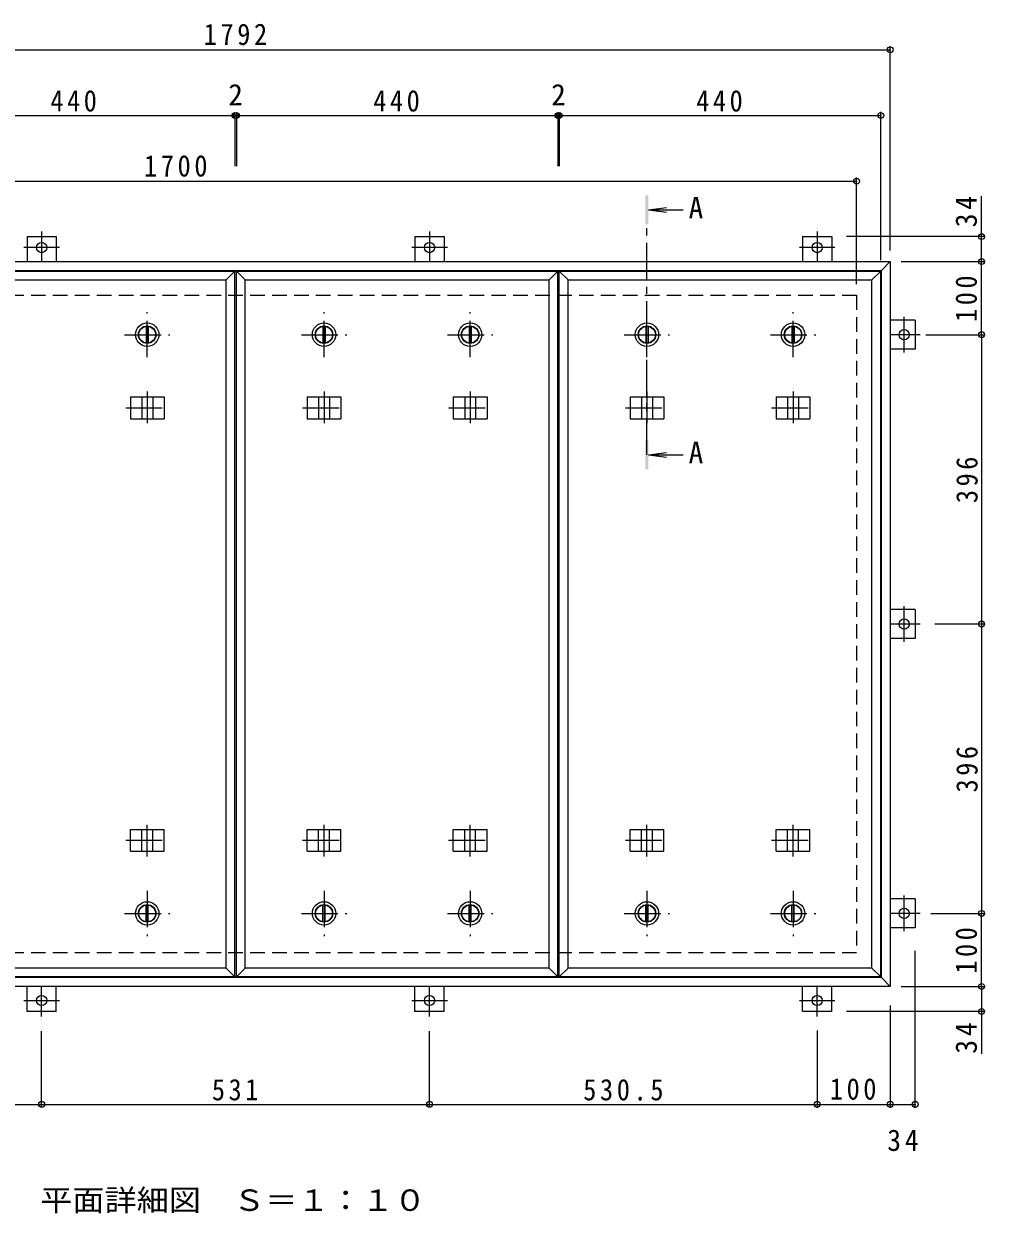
# Model space of a CAD drawing. Units: millimetres at full size, sheet at 1:10. Extents: x -2570 to 2311, y -1962 to 1246.
# Drawn here: x -1477 to -161, y -382 to 1246 of the extents above; entities that cross this region are included whole.
import ezdxf
from ezdxf.enums import TextEntityAlignment as Align

# ---------------------------------------------------------------- set-up
doc = ezdxf.new("R2010")
doc.units = ezdxf.units.MM
doc.header["$LTSCALE"] = 10
doc.header["$PDMODE"] = 32
doc.header["$PDSIZE"] = 8
doc.linetypes.add('CHAIN1', pattern=[8, 5, -1, 1, -1])
doc.linetypes.add('DASHED2', pattern=[3, 2, -1])
for name, color, linetype, lineweight in [('0-1_躯体', 2, 'DASHED2', 9), ('0-2_仕上', 3, 'Continuous', 9), ('0-3_建具', 4, 'Continuous', 9), ('0-5_寸法', 4, 'Continuous', 9), ('0-C', 2, 'Continuous', 9), ('0-E', 3, 'Continuous', 9), ('0-F', 7, 'Continuous', 9)]:
    doc.layers.add(name, color=color, linetype=linetype, lineweight=lineweight)
doc.styles.add('ＭＳ ゴシック', font='')
doc.styles.get('ＭＳ ゴシック').set_extended_font_data('MS Gothic')

msp = doc.modelspace()

# ---------------------------------------------------------------- linework, layer by layer
at = {"layer": '0-1_躯体'}
for p, q in [((-2036.8, 874.52), (-336.8, 874.52)), ((-336.8, 874.52), (-336.8, -25.48)), ((-336.8, -25.48), (-2036.8, -25.48))]:
    msp.add_line(p, q, dxfattribs=at)
at = {"layer": '0-2_仕上'}
for p, q in [((-1627.8, 907.52), (-1187.8, 907.52)), ((-1615.8, 895.52), (-1199.8, 895.52)), ((-1199.8, 895.52), (-1187.8, 907.52)), ((-1199.8, -46.48), (-1199.8, 895.52)), ((-1187.8, -58.48), (-1187.8, 907.52)), ((-1185.8, 907.52), (-1173.8, 895.52)), ((-1185.8, 907.52), (-745.8, 907.52)), ((-1185.8, -58.48), (-1185.8, 907.52)), ((-1173.8, 895.52), (-757.8, 895.52)), ((-1173.8, -46.48), (-1173.8, 895.52)), ((-757.8, 895.52), (-745.8, 907.52)), ((-757.8, -46.48), (-757.8, 895.52)), ((-745.8, -58.48), (-745.8, 907.52)), ((-743.8, 907.52), (-731.8, 895.52)), ((-743.8, 907.52), (-303.8, 907.52)), ((-743.8, -58.48), (-743.8, 907.52)), ((-731.8, 895.52), (-315.8, 895.52)), ((-731.8, -46.48), (-731.8, 895.52)), ((-315.8, 895.52), (-303.8, 907.52)), ((-315.8, -46.48), (-315.8, 895.52)), ((-303.8, -58.48), (-303.8, 907.52)), ((-1185.8, -58.48), (-1173.8, -46.48)), ((-743.8, -58.48), (-731.8, -46.48)), ((-1187.8, -58.48), (-1627.8, -58.48)), ((-745.8, -58.48), (-1185.8, -58.48)), ((-303.8, -58.48), (-743.8, -58.48))]:
    msp.add_line(p, q, dxfattribs=at)
for points in [[(-1187.8, -58.48), (-1199.8, -46.48), (-1615.8, -46.48)], [(-745.8, -58.48), (-757.8, -46.48), (-1173.8, -46.48)], [(-303.8, -58.48), (-315.8, -46.48), (-731.8, -46.48)]]:
    msp.add_lwpolyline(points, dxfattribs=at)
at = {"layer": '0-3_建具', "color": 2}
for p, q in [((-2082.8, 920.52), (-290.8, 920.52)), ((-302.8, 908.52), (-290.8, 920.52)), ((-290.8, 920.52), (-290.8, -71.48)), ((-2070.8, 908.52), (-302.8, 908.52)), ((-302.8, -59.48), (-302.8, 908.52)), ((-302.8, -59.48), (-2070.8, -59.48)), ((-302.8, -59.48), (-290.8, -71.48)), ((-290.8, -71.48), (-2082.8, -71.48))]:
    msp.add_line(p, q, dxfattribs=at)
at = {"layer": '0-3_建具'}
for p, q in [((-1330.89, 735.52), (-1330.89, 705.52)), ((-1330.89, 735.52), (-1284.71, 735.52)), ((-1315.3, 735.52), (-1315.3, 705.52)), ((-1300.3, 735.52), (-1300.3, 705.52)), ((-1284.71, 735.52), (-1284.71, 705.52)), ((-1088.89, 735.52), (-1088.89, 705.52)), ((-1088.89, 735.52), (-1042.71, 735.52)), ((-1073.3, 735.52), (-1073.3, 705.52)), ((-1058.3, 735.52), (-1058.3, 705.52)), ((-1042.71, 735.52), (-1042.71, 705.52)), ((-888.89, 735.52), (-888.89, 705.52)), ((-888.89, 735.52), (-842.71, 735.52)), ((-873.3, 735.52), (-873.3, 705.52)), ((-858.3, 735.52), (-858.3, 705.52)), ((-842.71, 735.52), (-842.71, 705.52)), ((-646.89, 735.52), (-646.89, 705.52)), ((-646.89, 735.52), (-600.71, 735.52)), ((-631.3, 735.52), (-631.3, 705.52)), ((-616.3, 735.52), (-616.3, 705.52)), ((-600.71, 735.52), (-600.71, 705.52)), ((-446.89, 735.52), (-446.89, 705.52)), ((-446.89, 735.52), (-400.71, 735.52)), ((-431.3, 735.52), (-431.3, 705.52)), ((-416.3, 735.52), (-416.3, 705.52)), ((-400.71, 735.52), (-400.71, 705.52)), ((-1330.89, 705.52), (-1284.71, 705.52)), ((-1088.89, 705.52), (-1042.71, 705.52)), ((-888.89, 705.52), (-842.71, 705.52)), ((-646.89, 705.52), (-600.71, 705.52)), ((-446.89, 705.52), (-400.71, 705.52)), ((-1330.89, 113.52), (-1330.89, 143.52)), ((-1330.89, 143.52), (-1284.71, 143.52)), ((-1315.3, 113.52), (-1315.3, 143.52)), ((-1300.3, 113.52), (-1300.3, 143.52)), ((-1284.71, 113.52), (-1284.71, 143.52)), ((-1088.89, 113.52), (-1088.89, 143.52)), ((-1088.89, 143.52), (-1042.71, 143.52)), ((-1073.3, 113.52), (-1073.3, 143.52)), ((-1058.3, 113.52), (-1058.3, 143.52)), ((-1042.71, 113.52), (-1042.71, 143.52)), ((-888.89, 113.52), (-888.89, 143.52)), ((-888.89, 143.52), (-842.71, 143.52)), ((-873.3, 113.52), (-873.3, 143.52)), ((-858.3, 113.52), (-858.3, 143.52)), ((-842.71, 113.52), (-842.71, 143.52)), ((-646.89, 113.52), (-646.89, 143.52)), ((-646.89, 143.52), (-600.71, 143.52)), ((-631.3, 113.52), (-631.3, 143.52)), ((-616.3, 113.52), (-616.3, 143.52)), ((-600.71, 113.52), (-600.71, 143.52)), ((-446.89, 113.52), (-446.89, 143.52)), ((-446.89, 143.52), (-400.71, 143.52)), ((-431.3, 113.52), (-431.3, 143.52)), ((-416.3, 113.52), (-416.3, 143.52)), ((-400.71, 113.52), (-400.71, 143.52)), ((-1330.89, 113.52), (-1284.71, 113.52)), ((-1088.89, 113.52), (-1042.71, 113.52)), ((-888.89, 113.52), (-842.71, 113.52)), ((-646.89, 113.52), (-600.71, 113.52)), ((-446.89, 113.52), (-400.71, 113.52))]:
    msp.add_line(p, q, dxfattribs=at)
at = {"layer": '0-3_建具', "linetype": 'CHAIN1'}
for p, q in [((-1307.8, 742.63), (-1307.8, 699.4)), ((-1065.8, 742.63), (-1065.8, 699.4)), ((-865.8, 742.63), (-865.8, 699.4)), ((-623.8, 742.63), (-623.8, 699.4)), ((-423.8, 742.63), (-423.8, 699.4)), ((-1337.21, 720.52), (-1278.39, 720.52)), ((-1095.21, 720.52), (-1036.39, 720.52)), ((-895.21, 720.52), (-836.39, 720.52)), ((-653.21, 720.52), (-594.39, 720.52)), ((-453.21, 720.52), (-394.39, 720.52)), ((-1307.8, 106.4), (-1307.8, 149.64)), ((-1065.8, 106.4), (-1065.8, 149.64)), ((-865.8, 106.4), (-865.8, 149.64)), ((-623.8, 106.4), (-623.8, 149.64)), ((-423.8, 106.4), (-423.8, 149.64)), ((-1337.21, 128.52), (-1278.39, 128.52)), ((-1095.21, 128.52), (-1036.39, 128.52)), ((-895.21, 128.52), (-836.39, 128.52)), ((-653.21, 128.52), (-594.39, 128.52)), ((-453.21, 128.52), (-394.39, 128.52))]:
    msp.add_line(p, q, dxfattribs=at)
at = {"layer": '0-5_寸法'}
for p, q in [((-621.8, 991.33), (-597.01, 994.6)), ((-621.8, 991.33), (-597.01, 988.07)), ((-621.8, 991.33), (-574.34, 991.33)), ((-621.8, 656.21), (-597.01, 659.47)), ((-621.8, 656.21), (-597.01, 652.95)), ((-621.8, 656.21), (-574.34, 656.21))]:
    msp.add_line(p, q, dxfattribs=at)
at = {"layer": '0-5_寸法', "linetype": 'CHAIN1'}
msp.add_line((-623.8, 656.21), (-623.8, 971.33), dxfattribs=at)
at = {"layer": '0-5_寸法'}
for points in [[(-621.8, 1011.33), (-625.8, 1011.33), (-621.8, 971.33), (-625.8, 971.33)], [(-621.8, 636.21), (-625.8, 636.21), (-621.8, 676.21), (-625.8, 676.21)]]:
    msp.add_solid(points, dxfattribs=at)
at = {"layer": '0-C', "linetype": 'CHAIN1'}
for p, q in [((-1307.8, 789.52), (-1307.8, 851.52)), ((-1065.8, 789.52), (-1065.8, 851.52)), ((-865.8, 789.52), (-865.8, 851.52)), ((-623.8, 789.52), (-623.8, 851.52)), ((-423.8, 789.52), (-423.8, 851.52)), ((-1338.8, 820.52), (-1276.8, 820.52)), ((-1096.8, 820.52), (-1034.8, 820.52)), ((-896.8, 820.52), (-834.8, 820.52)), ((-654.8, 820.52), (-592.8, 820.52)), ((-454.8, 820.52), (-392.8, 820.52)), ((-1307.8, 59.52), (-1307.8, -2.48)), ((-1065.8, 59.52), (-1065.8, -2.48)), ((-865.8, 59.52), (-865.8, -2.48)), ((-623.8, 59.52), (-623.8, -2.48)), ((-423.8, 59.52), (-423.8, -2.48)), ((-1338.8, 28.52), (-1276.8, 28.52)), ((-1096.8, 28.52), (-1034.8, 28.52)), ((-896.8, 28.52), (-834.8, 28.52)), ((-654.8, 28.52), (-592.8, 28.52)), ((-454.8, 28.52), (-392.8, 28.52))]:
    msp.add_line(p, q, dxfattribs=at)
at = {"layer": '0-C'}
for p, q in [((-1309.3, 831.92), (-1309.3, 809.12)), ((-1306.3, 831.92), (-1306.3, 809.12)), ((-1067.3, 831.92), (-1067.3, 809.12)), ((-1064.3, 831.92), (-1064.3, 809.12)), ((-867.3, 831.92), (-867.3, 809.12)), ((-864.3, 831.92), (-864.3, 809.12)), ((-625.3, 831.92), (-625.3, 809.12)), ((-622.3, 831.92), (-622.3, 809.12)), ((-425.3, 831.92), (-425.3, 809.12)), ((-422.3, 831.92), (-422.3, 809.12)), ((-1309.3, 17.11), (-1309.3, 39.92)), ((-1306.3, 17.11), (-1306.3, 39.92)), ((-1067.3, 17.11), (-1067.3, 39.92)), ((-1064.3, 17.11), (-1064.3, 39.92)), ((-867.3, 17.11), (-867.3, 39.92)), ((-864.3, 17.11), (-864.3, 39.92)), ((-625.3, 17.11), (-625.3, 39.92)), ((-622.3, 17.11), (-622.3, 39.92)), ((-425.3, 17.11), (-425.3, 39.92)), ((-422.3, 17.11), (-422.3, 39.92))]:
    msp.add_line(p, q, dxfattribs=at)
for centre, radius in [((-1307.8, 820.52), 16), ((-1307.8, 820.52), 12), ((-1307.8, 820.52), 11.5), ((-1065.8, 820.52), 16), ((-1065.8, 820.52), 12), ((-1065.8, 820.52), 11.5), ((-865.8, 820.52), 16), ((-865.8, 820.52), 12), ((-865.8, 820.52), 11.5), ((-623.8, 820.52), 16), ((-623.8, 820.52), 12), ((-623.8, 820.52), 11.5), ((-423.8, 820.52), 16), ((-423.8, 820.52), 12), ((-423.8, 820.52), 11.5), ((-1307.8, 28.52), 16), ((-1307.8, 28.52), 12), ((-1307.8, 28.52), 11.5), ((-1065.8, 28.52), 16), ((-1065.8, 28.52), 12), ((-1065.8, 28.52), 11.5), ((-865.8, 28.52), 16), ((-865.8, 28.52), 12), ((-865.8, 28.52), 11.5), ((-623.8, 28.52), 16), ((-623.8, 28.52), 12), ((-623.8, 28.52), 11.5), ((-423.8, 28.52), 16), ((-423.8, 28.52), 12), ((-423.8, 28.52), 11.5)]:
    msp.add_circle(centre, radius, dxfattribs=at)
at = {"layer": '0-E', "linetype": 'CHAIN1'}
for p, q in [((-1452.3, 961.69), (-1452.3, 920.52)), ((-921.3, 961.69), (-921.3, 920.52)), ((-390.8, 961.69), (-390.8, 920.52)), ((-1427.92, 939.72), (-1476.68, 939.72)), ((-896.92, 939.72), (-945.68, 939.72)), ((-366.42, 939.72), (-415.18, 939.72)), ((-271.6, 796.14), (-271.6, 844.89)), ((-249.63, 820.52), (-290.8, 820.52)), ((-271.6, 400.14), (-271.6, 448.89)), ((-249.63, 424.52), (-290.8, 424.52)), ((-271.6, 4.14), (-271.6, 52.89)), ((-249.63, 28.52), (-290.8, 28.52)), ((-1452.3, -112.66), (-1452.3, -71.48)), ((-921.3, -112.66), (-921.3, -71.48)), ((-390.8, -112.66), (-390.8, -71.48)), ((-1476.68, -90.68), (-1427.92, -90.68)), ((-945.68, -90.68), (-896.92, -90.68)), ((-415.18, -90.68), (-366.42, -90.68))]:
    msp.add_line(p, q, dxfattribs=at)
at = {"layer": '0-E'}
for p, q in [((-1472.3, 954.72), (-1432.3, 954.72)), ((-1472.3, 954.72), (-1472.3, 920.52)), ((-1432.3, 954.72), (-1432.3, 920.52)), ((-941.3, 954.72), (-901.3, 954.72)), ((-941.3, 954.72), (-941.3, 920.52)), ((-901.3, 954.72), (-901.3, 920.52)), ((-410.8, 954.72), (-370.8, 954.72)), ((-410.8, 954.72), (-410.8, 920.52)), ((-370.8, 954.72), (-370.8, 920.52)), ((-256.6, 840.52), (-290.8, 840.52)), ((-256.6, 840.52), (-256.6, 800.52)), ((-256.6, 800.52), (-290.8, 800.52)), ((-256.6, 444.52), (-290.8, 444.52)), ((-256.6, 444.52), (-256.6, 404.52)), ((-256.6, 404.52), (-290.8, 404.52)), ((-256.6, 48.52), (-290.8, 48.52)), ((-256.6, 48.52), (-256.6, 8.52)), ((-256.6, 8.52), (-290.8, 8.52)), ((-1472.3, -105.68), (-1472.3, -71.48)), ((-1432.3, -105.68), (-1432.3, -71.48)), ((-941.3, -105.68), (-941.3, -71.48)), ((-901.3, -105.68), (-901.3, -71.48)), ((-410.8, -105.68), (-410.8, -71.48)), ((-370.8, -105.68), (-370.8, -71.48)), ((-1432.3, -105.68), (-1472.3, -105.68)), ((-901.3, -105.68), (-941.3, -105.68)), ((-370.8, -105.68), (-410.8, -105.68))]:
    msp.add_line(p, q, dxfattribs=at)
for centre in [(-1452.3, 939.72), (-921.3, 939.72), (-390.8, 939.72), (-271.6, 820.52), (-271.6, 424.52), (-271.6, 28.52), (-1452.3, -90.68), (-921.3, -90.68), (-390.8, -90.68)]:
    msp.add_circle(centre, 7, dxfattribs=at)
at = {"layer": '0-F'}
for p, q in [((-2082.8, 1210.52), (-290.8, 1210.52)), ((-290.8, 935.52), (-290.8, 1215.52)), ((-1187.8, 1123.52), (-1187.8, 1051.16)), ((-1185.8, 1123.52), (-1185.8, 1051.16)), ((-745.8, 1123.52), (-745.8, 1051.16)), ((-743.8, 1123.52), (-743.8, 1051.16)), ((-303.8, 922.52), (-303.8, 1125.52)), ((-1627.8, 1120.52), (-1187.8, 1120.52)), ((-1187.8, 1120.52), (-1185.8, 1120.52)), ((-1185.8, 1120.52), (-745.8, 1120.52)), ((-745.8, 1120.52), (-743.8, 1120.52)), ((-743.8, 1120.52), (-303.8, 1120.52)), ((-2036.8, 1030.52), (-336.8, 1030.52)), ((-336.8, 889.52), (-336.8, 1035.52)), ((-165.82, 954.72), (-165.82, 1009.9)), ((-160.82, 954.72), (-350.8, 954.72)), ((-165.82, 920.52), (-165.82, 954.72)), ((-275.8, 920.52), (-160.82, 920.52)), ((-165.82, 820.52), (-165.82, 920.52)), ((-241.87, 820.52), (-160.82, 820.52)), ((-165.82, 820.52), (-165.82, 424.52)), ((-162.82, 424.52), (-229.63, 424.52)), ((-165.82, 424.52), (-165.82, 28.52)), ((-235.28, 28.52), (-160.82, 28.52)), ((-165.82, -71.48), (-165.82, 28.52)), ((-256.6, -237.85), (-256.6, -22.69)), ((-275.8, -71.48), (-160.82, -71.48)), ((-165.82, -71.48), (-165.82, -105.68)), ((-160.82, -105.68), (-350.8, -105.68)), ((-290.8, -97.69), (-290.8, -237.85)), ((-165.82, -105.68), (-165.82, -163.63)), ((-1452.3, -235.85), (-1452.3, -132.66)), ((-921.3, -235.85), (-921.3, -132.66)), ((-390.8, -131.62), (-390.8, -237.85)), ((-1982.8, -232.85), (-1452.3, -232.85)), ((-1452.3, -232.85), (-921.3, -232.85)), ((-921.3, -232.85), (-390.8, -232.85)), ((-390.8, -232.85), (-290.8, -232.85)), ((-290.8, -232.85), (-256.6, -232.85))]:
    msp.add_line(p, q, dxfattribs=at)
for p in [(-290.8, 1210.52), (-1187.8, 1120.52), (-1185.8, 1120.52), (-745.8, 1120.52), (-743.8, 1120.52), (-303.8, 1120.52), (-336.8, 1030.52), (-165.82, 954.72), (-165.82, 920.52), (-165.82, 820.52), (-165.82, 424.52), (-165.82, 28.52), (-165.82, -71.48), (-165.82, -105.68), (-1452.3, -232.85), (-921.3, -232.85), (-390.8, -232.85), (-290.8, -232.85), (-256.6, -232.85)]:
    msp.add_point(p, dxfattribs=at)

# ---------------------------------------------------------------- texts
at = {"layer": '0-5_寸法', "color": 2, "style": 'ＭＳ ゴシック'}
for p in [(-566.77, 970.94), (-566.77, 635.81)]:
    msp.add_text('A', height=29.33, dxfattribs=at).set_placement(p, align=Align.BOTTOM_LEFT)
at = {"layer": '0-5_寸法', "color": 2, "style": 'ＭＳ ゴシック', "width": 1.1}
msp.add_text('平面詳細図\u3000Ｓ＝１：１０', height=29.33, dxfattribs=at).set_placement((-1454.3, -387.45), align=Align.BOTTOM_LEFT)
at = {"layer": '0-F', "color": 2, "style": 'ＭＳ ゴシック'}
for p in [(-1196.8, 1125.52), (-754.8, 1125.52)]:
    msp.add_text('2', height=29.33, dxfattribs=at).set_placement(p, align=Align.BOTTOM_LEFT)
at = {"layer": '0-F', "color": 2, "char_height": 29.33, "attachment_point": 7, "style": 'ＭＳ ゴシック'}
for s, insert in [('\\T1.28;\\W0.9;1792', (-1230.55, 1216.52)), ('\\T1.27;\\W0.9;440', (-1440.3, 1125.52)), ('\\T1.27;\\W0.9;440', (-998.3, 1125.52)), ('\\T1.27;\\W0.9;440', (-556.3, 1125.52)), ('\\T1.28;\\W0.9;1700', (-1312.22, 1036.52)), ('\\T1.27;\\W0.9;531', (-1219.3, -227.85)), ('\\T1.28;\\W0.9;530.5', (-711.05, -227.85)), ('\\T1.27;\\W0.9;100', (-373.3, -226.85)), ('\\T1.27;\\W0.95;34', (-294.95, -297.07))]:
    msp.add_mtext(s, dxfattribs=dict(at, insert=insert))
at = {"layer": '0-F', "color": 2, "char_height": 29.33, "attachment_point": 7, "rotation": 90, "style": 'ＭＳ ゴシック'}
for s, insert in [('\\T1.27;\\W0.95;34', (-171.82, 967.4)), ('\\T1.27;\\W0.9;100', (-171.82, 838.02)), ('\\T1.27;\\W0.9;396', (-170.82, 590.02)), ('\\T1.27;\\W0.9;396', (-170.82, 194.02)), ('\\T1.27;\\W0.9;100', (-171.82, -53.98)), ('\\T1.27;\\W0.95;34', (-171.82, -163.63))]:
    msp.add_mtext(s, dxfattribs=dict(at, insert=insert))

doc.saveas('drawing.dxf')
